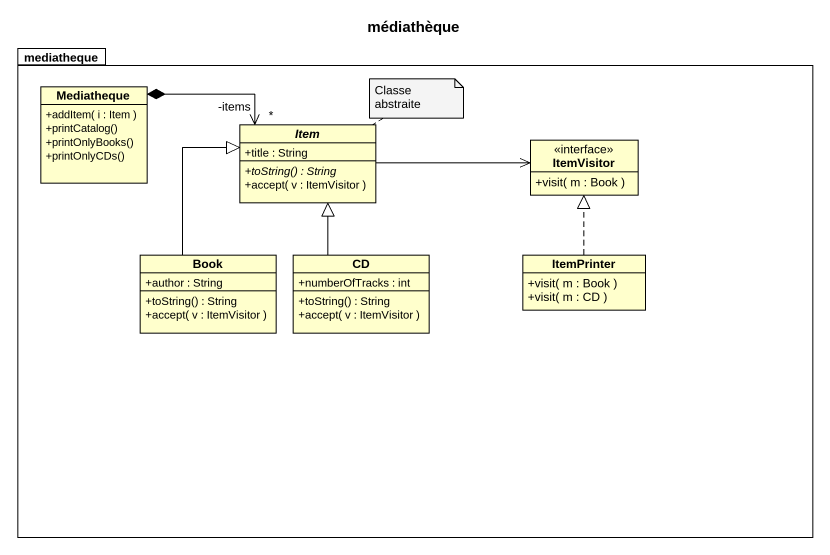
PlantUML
@startuml
title médiathèque
hide circle
hide empty members
skinparam classAttributeIconSize 0
package mediatheque {
  class Mediatheque {
    +addItem( i : Item )
    +printCatalog()
    +printOnlyBooks()
    +printOnlyCDs()
  }
  abstract class Item {
    +title : String
    {abstract} +toString() : String
    +accept( v : ItemVisitor )
  }
  interface ItemVisitor {
    +visit( m : Book )
  }
  class Book {
    +author : String
    +toString() : String
    +accept( v : ItemVisitor )
  }
  class CD {
    +numberOfTracks : int
    +toString() : String
    +accept( v : ItemVisitor )
  }
  class ItemPrinter {
    +visit( m : Book )
    +visit( m : CD )
  }
}
Mediatheque *-right-> "*\n-items" Item
Item -right-> ItemVisitor
Book -up-|> Item
CD -up-|> Item
ItemPrinter .up.|> ItemVisitor
note top of Item : Classe abstraite
@enduml
